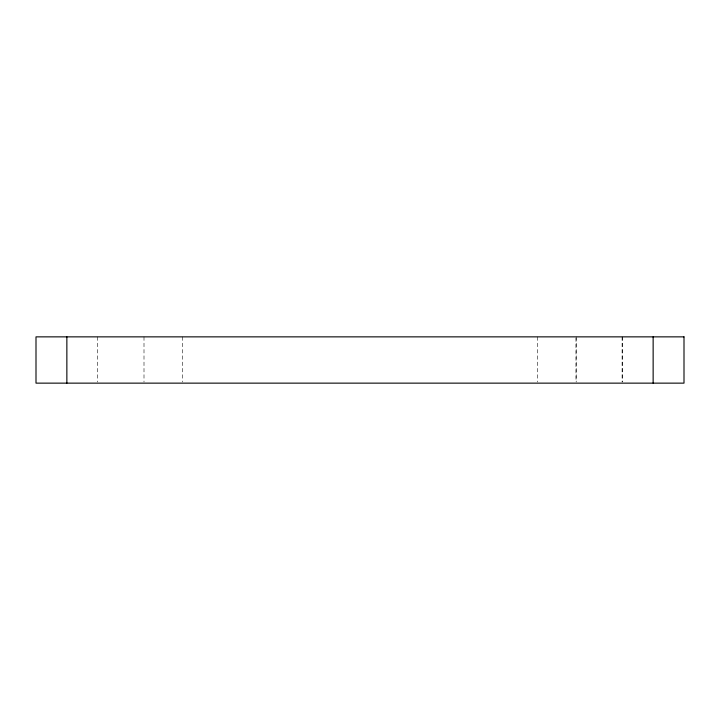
<?xml version="1.0" encoding="UTF-8"?>
<svg xmlns="http://www.w3.org/2000/svg" width="720" height="720" viewBox="0 0 720 720"><rect width="100%" height="100%" fill="white"/><g stroke="black" fill="none" stroke-linecap="round" stroke-linejoin="round"><path stroke-width="0.54" stroke-dasharray="3.6 2.7" d="M622.287 336.861L622.287 382.041M622.098 336.861L622.098 382.041M576.189 336.861L576.189 382.041M576 337.959L576 382.041M537.426 336.861L537.426 382.041M182.574 336.861L182.574 382.041M144 336.861L144 382.041M97.713 336.861L97.713 382.041"/><path stroke-width="1.08" d="M653.139 336.861L653.139 383.139M66.861 336.861L66.861 383.139M684 336.861L36 336.861L36 383.139L684 383.139L684 336.861"/></g></svg>
